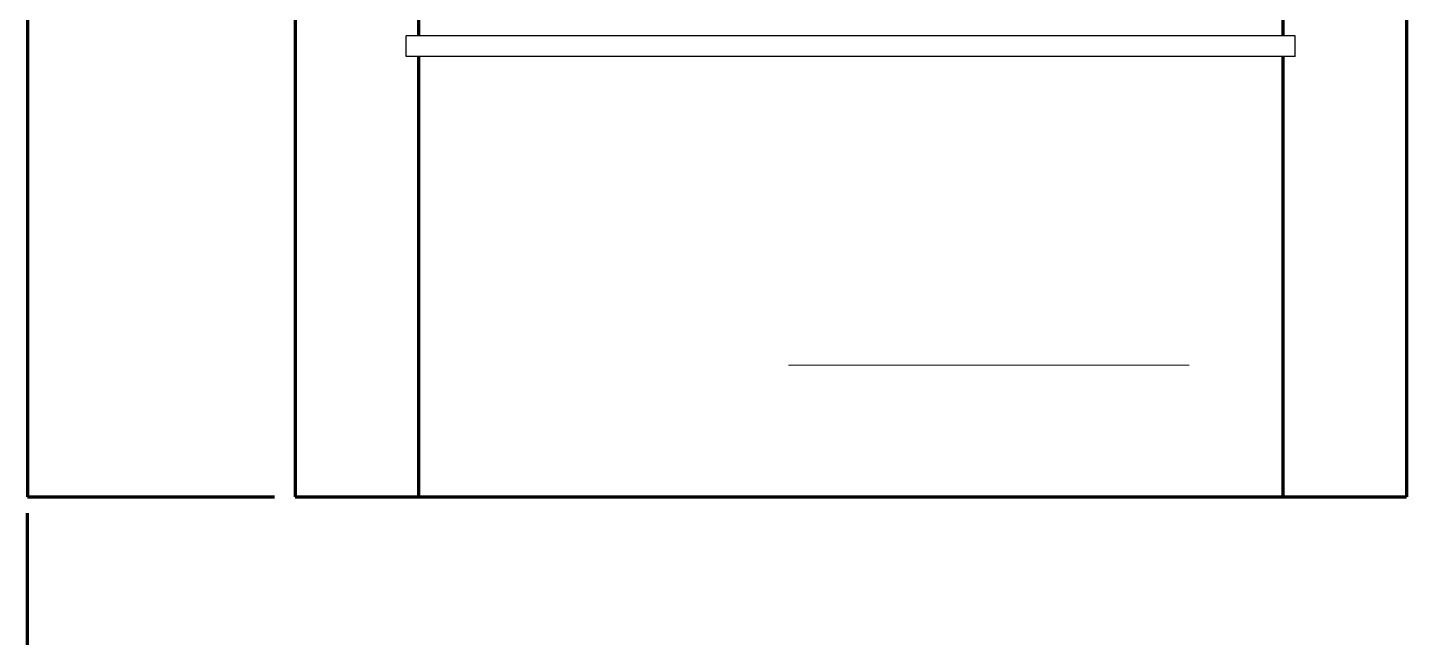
# Model space of a CAD drawing. Header units: millimetres. Extents: x 2016.56 to 2021.8, y 13721.83 to 13722.48.
# Drawn here: x 2021.5035 to 2021.5705, y 13721.9717 to 13722.0013 of the extents above; entities that cross this region are included whole.
import ezdxf

# ---------------------------------------------------------------- set-up
doc = ezdxf.new("R2010")
doc.units = ezdxf.units.MM
doc.linetypes.add('ACAD_ISO07W100', pattern=[3, 0, -3])
for name, color, linetype, lineweight in [('0.3', 150, 'Continuous', 30), ('0.7', 20, 'Continuous', 70), ('0.8', 6, 'Continuous', 80), ('1.00', 232, 'Continuous', 100), ('1.2', 120, 'Continuous', 120), ('PENCERE', 3, 'Continuous', 13)]:
    doc.layers.add(name, color=color, linetype=linetype, lineweight=lineweight)

msp = doc.modelspace()

# ---------------------------------------------------------------- linework, layer by layer
at = {"layer": '0.3'}
for p, q in [((2021.565124, 13722.000938), (2021.521924, 13722.000938)), ((2021.521924, 13721.999938), (2021.521924, 13722.000938)), ((2021.565124, 13721.999938), (2021.565124, 13722.000938)), ((2021.565124, 13721.999938), (2021.565124, 13722.000938)), ((2021.565124, 13721.999938), (2021.521924, 13721.999938))]:
    msp.add_line(p, q, dxfattribs=at)
at = {"layer": '0.7'}
msp.add_line((2021.503524, 13721.924938), (2021.503524, 13721.977738), dxfattribs=at)
at = {"layer": '0.8'}
msp.add_line((2021.522524, 13721.978538), (2021.564524, 13721.978538), dxfattribs=at)
at = {"layer": '1.00'}
for p, q in [((2021.503524, 13722.397538), (2021.503524, 13721.978538)), ((2021.522524, 13722.044338), (2021.522524, 13722.000938)), ((2021.564524, 13722.044338), (2021.564524, 13722.000938)), ((2021.522524, 13721.999938), (2021.522524, 13721.978538)), ((2021.564524, 13721.999938), (2021.564524, 13721.978538)), ((2021.503524, 13721.978538), (2021.515524, 13721.978538))]:
    msp.add_line(p, q, dxfattribs=at)
at = {"layer": '1.2'}
for p, q in [((2021.516524, 13722.044338), (2021.516524, 13721.978538)), ((2021.570524, 13722.044338), (2021.570524, 13721.978538)), ((2021.516524, 13721.978538), (2021.522524, 13721.978538)), ((2021.564524, 13721.978538), (2021.570524, 13721.978538))]:
    msp.add_line(p, q, dxfattribs=at)
at = {"layer": 'PENCERE', "linetype": 'ACAD_ISO07W100'}
msp.add_line((2021.540502, 13721.984938), (2021.559965, 13721.984938), dxfattribs=at)

doc.saveas('drawing.dxf')
